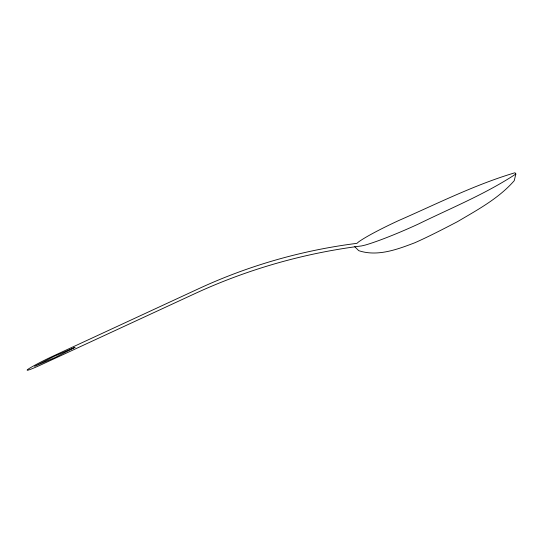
<?xml version="1.0" encoding="UTF-8"?>
<svg xmlns="http://www.w3.org/2000/svg" width="543" height="543" viewBox="0 0 543 543"><rect width="100%" height="100%" fill="white"/><g stroke="black" fill="none" stroke-linecap="round" stroke-linejoin="round"><path stroke-width="0.81" d="M515.85 174.018C485.266 194.136 451.036 208.037 418.246 224.103A59.35 5.654 -24 0 1 365.127 245.097L361.584 245.925A530.226 493.906 -7.9 0 0 194.733 293.702L42.754 364.02A22.677 1.351 -26 0 1 28.026 369.274A22.677 1.351 -26 0 1 54.728 355.339L198.826 288.638A503.863 471.141 -7.9 0 1 356.894 243.352L358.747 241.791A59.35 5.654 -24 0 1 398.772 220.512C437.108 203.774 474.799 184.688 514.981 172.755L515.85 174.018L514.228 180.704C498.691 198.487 477.467 209.849 457.403 221.707C443.373 229.003 429.323 236.314 414.866 242.741C397.3 249.434 377.426 256.927 358.719 250.656L354.728 246.658M74.92 347.371L55.332 357.43L34.562 366.355L54.225 356.289L74.92 347.371"/></g></svg>
